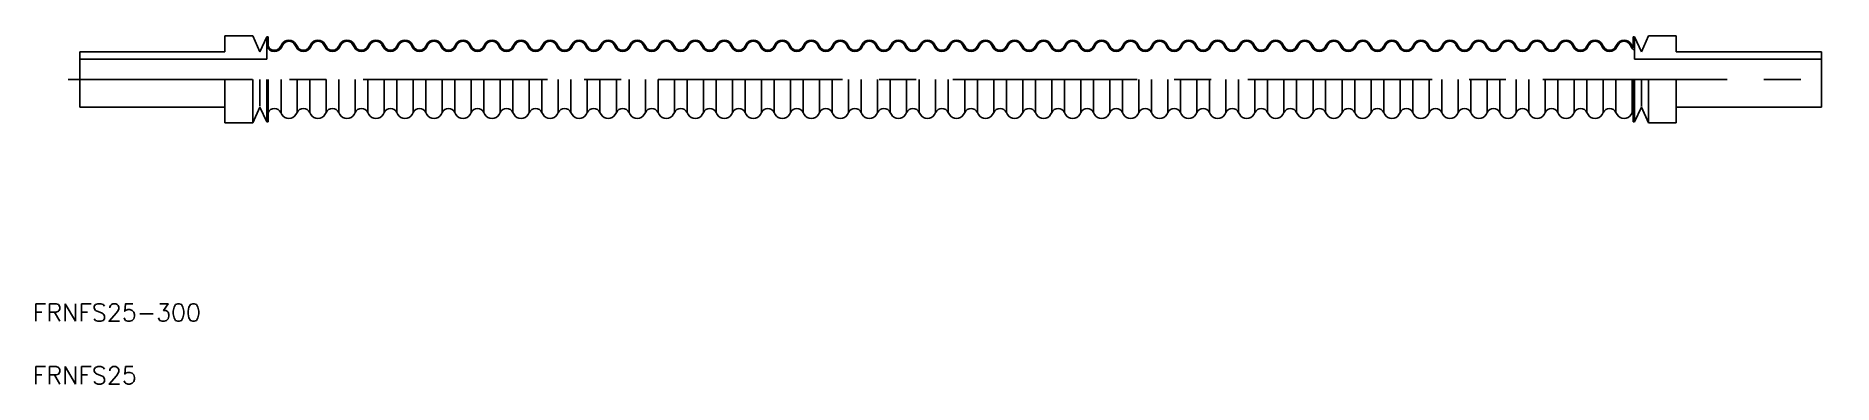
# Model space of a CAD drawing. Extents: x -8 to 302, y -52 to 7.
import ezdxf

# ---------------------------------------------------------------- set-up
doc = ezdxf.new("R2010")
doc.units = 0
doc.linetypes.add('CENTER', pattern=[50.8, 31.75, -6.35, 6.35, -6.35])
doc.layers.get('0').update_dxf_attribs({"linetype": 'CONTINUOUS'})
doc.layers.add('CENTER', color=1, linetype='CENTER')
doc.styles.get("Standard").update_dxf_attribs({"font": 'txt.shx', "height": 3, "bigfont": 'bigfont.shx'})

msp = doc.modelspace()

# ---------------------------------------------------------------- linework, layer by layer
at = {"color": 7, "linetype": 'CONTINUOUS'}
for p, q in [((25, 7.47), (29.8, 7.47)), ((25, 7.47), (25, 4.76)), ((29.8, 7.47), (31.02, 4.76)), ((32.22, 7.33), (31.02, 4.76)), ((32.22, 3.5), (32.22, 7.33)), ((32.22, 7.33), (32.42, 7.33)), ((32.42, 7.33), (32.42, 5.7)), ((32.42, 7.33), (32.42, 5.7)), ((267.58, 7.33), (267.58, 5.44)), ((267.58, 7.33), (267.78, 7.33)), ((267.78, 7.33), (268.98, 4.76)), ((267.78, 3.5), (267.78, 7.33)), ((270.2, 7.47), (268.98, 4.76)), ((275, 7.47), (270.2, 7.47)), ((275, 7.47), (275, 4.76)), ((25, 4.76), (0, 4.76)), ((0, 4.76), (0, 0)), ((32.22, 3.5), (0, 3.5)), ((34.6, 5.71), (34.79, 6.04)), ((34.78, 5.62), (34.96, 5.94)), ((37.24, 5.62), (37.05, 5.94)), ((37.42, 5.71), (37.23, 6.04)), ((39.6, 5.71), (39.79, 6.04)), ((39.78, 5.62), (39.96, 5.94)), ((42.24, 5.62), (42.05, 5.94)), ((42.42, 5.71), (42.23, 6.04)), ((44.6, 5.71), (44.79, 6.04)), ((44.78, 5.62), (44.96, 5.94)), ((47.24, 5.62), (47.05, 5.94)), ((47.42, 5.71), (47.23, 6.04)), ((49.6, 5.71), (49.79, 6.04)), ((49.78, 5.62), (49.96, 5.94)), ((52.24, 5.62), (52.05, 5.94)), ((52.42, 5.71), (52.23, 6.04)), ((54.6, 5.71), (54.79, 6.04)), ((54.78, 5.62), (54.96, 5.94)), ((57.24, 5.62), (57.05, 5.94)), ((57.42, 5.71), (57.23, 6.04)), ((59.6, 5.71), (59.79, 6.04)), ((59.78, 5.62), (59.96, 5.94)), ((62.24, 5.62), (62.05, 5.94)), ((62.42, 5.71), (62.23, 6.04)), ((64.6, 5.71), (64.79, 6.04)), ((64.78, 5.62), (64.96, 5.94)), ((67.24, 5.62), (67.05, 5.94)), ((67.42, 5.71), (67.23, 6.04)), ((69.6, 5.71), (69.79, 6.04)), ((69.78, 5.62), (69.96, 5.94)), ((72.24, 5.62), (72.05, 5.94)), ((72.42, 5.71), (72.23, 6.04)), ((74.6, 5.71), (74.79, 6.04)), ((74.78, 5.62), (74.96, 5.94)), ((77.24, 5.62), (77.05, 5.94)), ((77.42, 5.71), (77.23, 6.04)), ((79.6, 5.71), (79.79, 6.04)), ((79.78, 5.62), (79.96, 5.94)), ((82.24, 5.62), (82.05, 5.94)), ((82.42, 5.71), (82.23, 6.04)), ((84.6, 5.71), (84.79, 6.04)), ((84.78, 5.62), (84.96, 5.94)), ((87.24, 5.62), (87.05, 5.94)), ((87.42, 5.71), (87.23, 6.04)), ((89.6, 5.71), (89.79, 6.04)), ((89.78, 5.62), (89.96, 5.94)), ((92.24, 5.62), (92.05, 5.94)), ((92.42, 5.71), (92.23, 6.04)), ((94.6, 5.71), (94.79, 6.04)), ((94.78, 5.62), (94.96, 5.94)), ((97.24, 5.62), (97.05, 5.94)), ((97.42, 5.71), (97.23, 6.04)), ((99.6, 5.71), (99.79, 6.04)), ((99.78, 5.62), (99.96, 5.94)), ((102.24, 5.62), (102.05, 5.94)), ((102.42, 5.71), (102.23, 6.04)), ((104.6, 5.71), (104.79, 6.04)), ((104.78, 5.62), (104.96, 5.94)), ((107.24, 5.62), (107.05, 5.94)), ((107.42, 5.71), (107.23, 6.04)), ((109.6, 5.71), (109.79, 6.04)), ((109.78, 5.62), (109.96, 5.94)), ((112.24, 5.62), (112.05, 5.94)), ((112.42, 5.71), (112.23, 6.04)), ((114.6, 5.71), (114.79, 6.04)), ((114.78, 5.62), (114.96, 5.94)), ((117.24, 5.62), (117.05, 5.94)), ((117.42, 5.71), (117.23, 6.04)), ((119.6, 5.71), (119.79, 6.04)), ((119.78, 5.62), (119.96, 5.94)), ((122.24, 5.62), (122.05, 5.94)), ((122.42, 5.71), (122.23, 6.04)), ((124.6, 5.71), (124.79, 6.04)), ((124.78, 5.62), (124.96, 5.94)), ((127.24, 5.62), (127.05, 5.94)), ((127.42, 5.71), (127.23, 6.04)), ((129.6, 5.71), (129.79, 6.04)), ((129.78, 5.62), (129.96, 5.94)), ((132.24, 5.62), (132.05, 5.94)), ((132.42, 5.71), (132.23, 6.04)), ((134.6, 5.71), (134.79, 6.04)), ((134.78, 5.62), (134.96, 5.94)), ((137.24, 5.62), (137.05, 5.94)), ((137.42, 5.71), (137.23, 6.04)), ((139.6, 5.71), (139.79, 6.04)), ((139.78, 5.62), (139.96, 5.94)), ((142.24, 5.62), (142.05, 5.94)), ((142.42, 5.71), (142.23, 6.04)), ((144.6, 5.71), (144.79, 6.04)), ((144.78, 5.62), (144.96, 5.94)), ((147.24, 5.62), (147.05, 5.94)), ((147.42, 5.71), (147.23, 6.04)), ((149.6, 5.71), (149.79, 6.04)), ((149.78, 5.62), (149.96, 5.94)), ((152.24, 5.62), (152.05, 5.94)), ((152.42, 5.71), (152.23, 6.04)), ((154.6, 5.71), (154.79, 6.04)), ((154.78, 5.62), (154.96, 5.94)), ((157.24, 5.62), (157.05, 5.94)), ((157.42, 5.71), (157.23, 6.04)), ((159.6, 5.71), (159.79, 6.04)), ((159.78, 5.62), (159.96, 5.94)), ((162.24, 5.62), (162.05, 5.94)), ((162.42, 5.71), (162.23, 6.04)), ((164.6, 5.71), (164.79, 6.04)), ((164.78, 5.62), (164.96, 5.94)), ((167.24, 5.62), (167.05, 5.94)), ((167.42, 5.71), (167.23, 6.04)), ((169.6, 5.71), (169.79, 6.04)), ((169.78, 5.62), (169.96, 5.94)), ((172.24, 5.62), (172.05, 5.94)), ((172.42, 5.71), (172.23, 6.04)), ((174.6, 5.71), (174.79, 6.04)), ((174.78, 5.62), (174.96, 5.94)), ((177.24, 5.62), (177.05, 5.94)), ((177.42, 5.71), (177.23, 6.04)), ((179.6, 5.71), (179.79, 6.04)), ((179.78, 5.62), (179.96, 5.94)), ((182.24, 5.62), (182.05, 5.94)), ((182.42, 5.71), (182.23, 6.04)), ((184.6, 5.71), (184.79, 6.04)), ((184.78, 5.62), (184.96, 5.94)), ((187.24, 5.62), (187.05, 5.94)), ((187.42, 5.71), (187.23, 6.04)), ((189.6, 5.71), (189.79, 6.04)), ((189.78, 5.62), (189.96, 5.94)), ((192.24, 5.62), (192.05, 5.94)), ((192.42, 5.71), (192.23, 6.04)), ((194.6, 5.71), (194.79, 6.04)), ((194.78, 5.62), (194.96, 5.94)), ((197.24, 5.62), (197.05, 5.94)), ((197.42, 5.71), (197.23, 6.04)), ((199.6, 5.71), (199.79, 6.04)), ((199.78, 5.62), (199.96, 5.94)), ((202.24, 5.62), (202.05, 5.94)), ((202.42, 5.71), (202.23, 6.04)), ((204.6, 5.71), (204.79, 6.04)), ((204.78, 5.62), (204.96, 5.94)), ((207.24, 5.62), (207.05, 5.94)), ((207.42, 5.71), (207.23, 6.04)), ((209.6, 5.71), (209.79, 6.04)), ((209.78, 5.62), (209.96, 5.94)), ((212.24, 5.62), (212.05, 5.94)), ((212.42, 5.71), (212.23, 6.04)), ((214.6, 5.71), (214.79, 6.04)), ((214.78, 5.62), (214.96, 5.94)), ((217.24, 5.62), (217.05, 5.94)), ((217.42, 5.71), (217.23, 6.04)), ((219.6, 5.71), (219.79, 6.04)), ((219.78, 5.62), (219.96, 5.94)), ((222.24, 5.62), (222.05, 5.94)), ((222.42, 5.71), (222.23, 6.04)), ((224.6, 5.71), (224.79, 6.04)), ((224.78, 5.62), (224.96, 5.94)), ((227.24, 5.62), (227.05, 5.94)), ((227.42, 5.71), (227.23, 6.04)), ((229.6, 5.71), (229.79, 6.04)), ((229.78, 5.62), (229.96, 5.94)), ((232.24, 5.62), (232.05, 5.94)), ((232.42, 5.71), (232.23, 6.04)), ((234.6, 5.71), (234.79, 6.04)), ((234.78, 5.62), (234.96, 5.94)), ((237.24, 5.62), (237.05, 5.94)), ((237.42, 5.71), (237.23, 6.04)), ((239.6, 5.71), (239.79, 6.04)), ((239.78, 5.62), (239.96, 5.94)), ((242.24, 5.62), (242.05, 5.94)), ((242.42, 5.71), (242.23, 6.04)), ((244.6, 5.71), (244.79, 6.04)), ((244.78, 5.62), (244.96, 5.94)), ((247.24, 5.62), (247.05, 5.94)), ((247.42, 5.71), (247.23, 6.04)), ((249.6, 5.71), (249.79, 6.04)), ((249.78, 5.62), (249.96, 5.94)), ((252.24, 5.62), (252.05, 5.94)), ((252.42, 5.71), (252.23, 6.04)), ((254.6, 5.71), (254.79, 6.04)), ((254.78, 5.62), (254.96, 5.94)), ((257.24, 5.62), (257.05, 5.94)), ((257.42, 5.71), (257.23, 6.04)), ((259.6, 5.71), (259.79, 6.04)), ((259.78, 5.62), (259.96, 5.94)), ((262.24, 5.62), (262.05, 5.94)), ((262.42, 5.71), (262.23, 6.04)), ((264.6, 5.71), (264.79, 6.04)), ((264.78, 5.62), (264.96, 5.94)), ((267.24, 5.62), (267.05, 5.94)), ((267.42, 5.71), (267.23, 6.04)), ((267.78, 3.5), (300, 3.5)), ((275, 4.76), (300, 4.76)), ((300, 4.76), (300, 0)), ((0, -4.76), (0, 0)), ((25, 0), (25, -7.47)), ((29.8, -7.47), (29.8, 0)), ((31.02, -4.6), (31.02, 0)), ((32.42, -7.33), (32.42, 0)), ((32.42, 0), (32.42, -7.33)), ((34.69, -5.87), (34.69, 0)), ((37.42, -5.7), (37.42, 0)), ((39.6, -5.7), (39.6, 0)), ((42.42, -5.7), (42.42, 0)), ((44.6, -5.7), (44.6, 0)), ((47.42, -5.7), (47.42, 0)), ((49.6, -5.7), (49.6, 0)), ((52.42, -5.7), (52.42, 0)), ((54.6, -5.7), (54.6, 0)), ((57.42, -5.7), (57.42, 0)), ((59.6, -5.7), (59.6, 0)), ((62.42, -5.7), (62.42, 0)), ((64.6, -5.7), (64.6, 0)), ((67.42, -5.7), (67.42, 0)), ((69.6, -5.7), (69.6, 0)), ((72.42, -5.7), (72.42, 0)), ((74.6, -5.7), (74.6, 0)), ((77.42, -5.7), (77.42, 0)), ((79.6, -5.7), (79.6, 0)), ((82.42, -5.7), (82.42, 0)), ((84.6, -5.7), (84.6, 0)), ((87.42, -5.7), (87.42, 0)), ((89.6, -5.7), (89.6, 0)), ((92.42, -5.7), (92.42, 0)), ((94.6, -5.7), (94.6, 0)), ((97.42, -5.7), (97.42, 0)), ((99.6, -5.7), (99.6, 0)), ((102.42, -5.7), (102.42, 0)), ((104.6, -5.7), (104.6, 0)), ((107.42, -5.7), (107.42, 0)), ((109.6, -5.7), (109.6, 0)), ((112.42, -5.7), (112.42, 0)), ((114.6, -5.7), (114.6, 0)), ((117.42, -5.7), (117.42, 0)), ((119.6, -5.7), (119.6, 0)), ((122.42, -5.7), (122.42, 0)), ((124.6, -5.7), (124.6, 0)), ((127.42, -5.7), (127.42, 0)), ((129.6, -5.7), (129.6, 0)), ((132.42, -5.7), (132.42, 0)), ((134.6, -5.7), (134.6, 0)), ((137.42, -5.7), (137.42, 0)), ((139.6, -5.7), (139.6, 0)), ((142.42, -5.7), (142.42, 0)), ((144.6, -5.7), (144.6, 0)), ((147.42, -5.7), (147.42, 0)), ((149.6, -5.7), (149.6, 0)), ((152.42, -5.7), (152.42, 0)), ((154.6, -5.7), (154.6, 0)), ((157.42, -5.7), (157.42, 0)), ((159.6, -5.7), (159.6, 0)), ((162.42, -5.7), (162.42, 0)), ((164.6, -5.7), (164.6, 0)), ((167.42, -5.7), (167.42, 0)), ((169.6, -5.7), (169.6, 0)), ((172.42, -5.7), (172.42, 0)), ((174.6, -5.7), (174.6, 0)), ((177.42, -5.7), (177.42, 0)), ((179.6, -5.7), (179.6, 0)), ((182.42, -5.7), (182.42, 0)), ((184.6, -5.7), (184.6, 0)), ((187.42, -5.7), (187.42, 0)), ((189.6, -5.7), (189.6, 0)), ((192.42, -5.7), (192.42, 0)), ((194.6, -5.7), (194.6, 0)), ((197.42, -5.7), (197.42, 0)), ((199.6, -5.7), (199.6, 0)), ((202.42, -5.7), (202.42, 0)), ((204.6, -5.7), (204.6, 0)), ((207.42, -5.7), (207.42, 0)), ((209.6, -5.7), (209.6, 0)), ((212.42, -5.7), (212.42, 0)), ((214.6, -5.7), (214.6, 0)), ((217.42, -5.7), (217.42, 0)), ((219.6, -5.7), (219.6, 0)), ((222.42, -5.7), (222.42, 0)), ((224.6, -5.7), (224.6, 0)), ((227.42, -5.7), (227.42, 0)), ((229.6, -5.7), (229.6, 0)), ((232.42, -5.7), (232.42, 0)), ((234.6, -5.7), (234.6, 0)), ((237.42, -5.7), (237.42, 0)), ((239.6, -5.7), (239.6, 0)), ((242.42, -5.7), (242.42, 0)), ((244.6, -5.7), (244.6, 0)), ((247.42, -5.7), (247.42, 0)), ((249.6, -5.7), (249.6, 0)), ((252.42, -5.7), (252.42, 0)), ((254.6, -5.7), (254.6, 0)), ((257.42, -5.7), (257.42, 0)), ((259.6, -5.7), (259.6, 0)), ((262.42, -5.7), (262.42, 0)), ((264.6, -5.7), (264.6, 0)), ((267.42, -5.7), (267.42, 0)), ((267.58, -7.33), (267.58, 0)), ((267.58, -7.33), (267.58, 0)), ((267.78, -7.33), (267.78, 0)), ((268.98, -4.67), (268.98, 0)), ((270.2, -7.47), (270.2, 0)), ((275, 0), (275, -7.47)), ((300, -4.76), (300, 0)), ((32.22, 0), (32.22, -7.33)), ((25, -4.76), (0, -4.76)), ((29.8, -7.47), (31.02, -4.76)), ((32.22, -7.33), (31.02, -4.76)), ((34.6, -5.7), (34.79, -6.03)), ((37.42, -5.7), (37.23, -6.03)), ((39.6, -5.7), (39.79, -6.03)), ((42.42, -5.7), (42.23, -6.03)), ((44.6, -5.7), (44.79, -6.03)), ((47.42, -5.7), (47.23, -6.03)), ((49.6, -5.7), (49.79, -6.03)), ((52.42, -5.7), (52.23, -6.03)), ((54.6, -5.7), (54.79, -6.03)), ((57.42, -5.7), (57.23, -6.03)), ((59.6, -5.7), (59.79, -6.03)), ((62.42, -5.7), (62.23, -6.03)), ((64.6, -5.7), (64.79, -6.03)), ((67.42, -5.7), (67.23, -6.03)), ((69.6, -5.7), (69.79, -6.03)), ((72.42, -5.7), (72.23, -6.03)), ((74.6, -5.7), (74.79, -6.03)), ((77.42, -5.7), (77.23, -6.03)), ((79.6, -5.7), (79.79, -6.03)), ((82.42, -5.7), (82.23, -6.03)), ((84.6, -5.7), (84.79, -6.03)), ((87.42, -5.7), (87.23, -6.03)), ((89.6, -5.7), (89.79, -6.03)), ((92.42, -5.7), (92.23, -6.03)), ((94.6, -5.7), (94.79, -6.03)), ((97.42, -5.7), (97.23, -6.03)), ((99.6, -5.7), (99.79, -6.03)), ((102.42, -5.7), (102.23, -6.03)), ((104.6, -5.7), (104.79, -6.03)), ((107.42, -5.7), (107.23, -6.03)), ((109.6, -5.7), (109.79, -6.03)), ((112.42, -5.7), (112.23, -6.03)), ((114.6, -5.7), (114.79, -6.03)), ((117.42, -5.7), (117.23, -6.03)), ((119.6, -5.7), (119.79, -6.03)), ((122.42, -5.7), (122.23, -6.03)), ((124.6, -5.7), (124.79, -6.03)), ((127.42, -5.7), (127.23, -6.03)), ((129.6, -5.7), (129.79, -6.03)), ((132.42, -5.7), (132.23, -6.03)), ((134.6, -5.7), (134.79, -6.03)), ((137.42, -5.7), (137.23, -6.03)), ((139.6, -5.7), (139.79, -6.03)), ((142.42, -5.7), (142.23, -6.03)), ((144.6, -5.7), (144.79, -6.03)), ((147.42, -5.7), (147.23, -6.03)), ((149.6, -5.7), (149.79, -6.03)), ((152.42, -5.7), (152.23, -6.03)), ((154.6, -5.7), (154.79, -6.03)), ((157.42, -5.7), (157.23, -6.03)), ((159.6, -5.7), (159.79, -6.03)), ((162.42, -5.7), (162.23, -6.03)), ((164.6, -5.7), (164.79, -6.03)), ((167.42, -5.7), (167.23, -6.03)), ((169.6, -5.7), (169.79, -6.03)), ((172.42, -5.7), (172.23, -6.03)), ((174.6, -5.7), (174.79, -6.03)), ((177.42, -5.7), (177.23, -6.03)), ((179.6, -5.7), (179.79, -6.03)), ((182.42, -5.7), (182.23, -6.03)), ((184.6, -5.7), (184.79, -6.03)), ((187.42, -5.7), (187.23, -6.03)), ((189.6, -5.7), (189.79, -6.03)), ((192.42, -5.7), (192.23, -6.03)), ((194.6, -5.7), (194.79, -6.03)), ((197.42, -5.7), (197.23, -6.03)), ((199.6, -5.7), (199.79, -6.03)), ((202.42, -5.7), (202.23, -6.03)), ((204.6, -5.7), (204.79, -6.03)), ((207.42, -5.7), (207.23, -6.03)), ((209.6, -5.7), (209.79, -6.03)), ((212.42, -5.7), (212.23, -6.03)), ((214.6, -5.7), (214.79, -6.03)), ((217.42, -5.7), (217.23, -6.03)), ((219.6, -5.7), (219.79, -6.03)), ((222.42, -5.7), (222.23, -6.03)), ((224.6, -5.7), (224.79, -6.03)), ((227.42, -5.7), (227.23, -6.03)), ((229.6, -5.7), (229.79, -6.03)), ((232.42, -5.7), (232.23, -6.03)), ((234.6, -5.7), (234.79, -6.03)), ((237.42, -5.7), (237.23, -6.03)), ((239.6, -5.7), (239.79, -6.03)), ((242.42, -5.7), (242.23, -6.03)), ((244.6, -5.7), (244.79, -6.03)), ((247.42, -5.7), (247.23, -6.03)), ((249.6, -5.7), (249.79, -6.03)), ((252.42, -5.7), (252.23, -6.03)), ((254.6, -5.7), (254.79, -6.03)), ((257.42, -5.7), (257.23, -6.03)), ((259.6, -5.7), (259.79, -6.03)), ((262.42, -5.7), (262.23, -6.03)), ((264.6, -5.7), (264.79, -6.03)), ((267.58, -5.4), (267.23, -6.03)), ((267.78, -7.33), (268.98, -4.76)), ((270.2, -7.47), (268.98, -4.76)), ((275, -4.76), (300, -4.76)), ((25, -7.47), (29.8, -7.47)), ((32.22, -7.33), (32.42, -7.33)), ((267.78, -7.33), (267.58, -7.33)), ((267.75, -7.33), (267.58, -7.33)), ((275, -7.47), (270.2, -7.47))]:
    msp.add_line(p, q, dxfattribs=at)
for centre, radius, start, end in [((36.01, 5.35), 1.4, 90, 150.6377), ((36.01, 5.35), 1.2, 90, 150.6377), ((36.01, 5.35), 1.4, 29.3623, 90), ((36.01, 5.35), 1.2, 29.3623, 90), ((41.01, 5.35), 1.4, 90, 150.6377), ((41.01, 5.35), 1.2, 90, 150.6377), ((41.01, 5.35), 1.4, 29.3623, 90), ((41.01, 5.35), 1.2, 29.3623, 90), ((46.01, 5.35), 1.4, 90, 150.6377), ((46.01, 5.35), 1.2, 90, 150.6377), ((46.01, 5.35), 1.4, 29.3623, 90), ((46.01, 5.35), 1.2, 29.3623, 90), ((51.01, 5.35), 1.4, 90, 150.6377), ((51.01, 5.35), 1.2, 90, 150.6377), ((51.01, 5.35), 1.4, 29.3623, 90), ((51.01, 5.35), 1.2, 29.3623, 90), ((56.01, 5.35), 1.4, 90, 150.6377), ((56.01, 5.35), 1.2, 90, 150.6377), ((56.01, 5.35), 1.4, 29.3623, 90), ((56.01, 5.35), 1.2, 29.3623, 90), ((61.01, 5.35), 1.4, 90, 150.6377), ((61.01, 5.35), 1.2, 90, 150.6377), ((61.01, 5.35), 1.4, 29.3623, 90), ((61.01, 5.35), 1.2, 29.3623, 90), ((66.01, 5.35), 1.4, 90, 150.6377), ((66.01, 5.35), 1.2, 90, 150.6377), ((66.01, 5.35), 1.4, 29.3623, 90), ((66.01, 5.35), 1.2, 29.3623, 90), ((71.01, 5.35), 1.4, 90, 150.6377), ((71.01, 5.35), 1.2, 90, 150.6377), ((71.01, 5.35), 1.4, 29.3623, 90), ((71.01, 5.35), 1.2, 29.3623, 90), ((76.01, 5.35), 1.4, 90, 150.6377), ((76.01, 5.35), 1.2, 90, 150.6377), ((76.01, 5.35), 1.4, 29.3623, 90), ((76.01, 5.35), 1.2, 29.3623, 90), ((81.01, 5.35), 1.4, 90, 150.6377), ((81.01, 5.35), 1.2, 90, 150.6377), ((81.01, 5.35), 1.4, 29.3623, 90), ((81.01, 5.35), 1.2, 29.3623, 90), ((86.01, 5.35), 1.4, 90, 150.6377), ((86.01, 5.35), 1.2, 90, 150.6377), ((86.01, 5.35), 1.4, 29.3623, 90), ((86.01, 5.35), 1.2, 29.3623, 90), ((91.01, 5.35), 1.4, 90, 150.6377), ((91.01, 5.35), 1.2, 90, 150.6377), ((91.01, 5.35), 1.4, 29.3623, 90), ((91.01, 5.35), 1.2, 29.3623, 90), ((96.01, 5.35), 1.4, 90, 150.6377), ((96.01, 5.35), 1.2, 90, 150.6377), ((96.01, 5.35), 1.4, 29.3623, 90), ((96.01, 5.35), 1.2, 29.3623, 90), ((101.01, 5.35), 1.4, 90, 150.6377), ((101.01, 5.35), 1.2, 90, 150.6377), ((101.01, 5.35), 1.4, 29.3623, 90), ((101.01, 5.35), 1.2, 29.3623, 90), ((106.01, 5.35), 1.4, 90, 150.6377), ((106.01, 5.35), 1.2, 90, 150.6377), ((106.01, 5.35), 1.4, 29.3623, 90), ((106.01, 5.35), 1.2, 29.3623, 90), ((111.01, 5.35), 1.4, 90, 150.6377), ((111.01, 5.35), 1.2, 90, 150.6377), ((111.01, 5.35), 1.4, 29.3623, 90), ((111.01, 5.35), 1.2, 29.3623, 90), ((116.01, 5.35), 1.4, 90, 150.6377), ((116.01, 5.35), 1.2, 90, 150.6377), ((116.01, 5.35), 1.4, 29.3623, 90), ((116.01, 5.35), 1.2, 29.3623, 90), ((121.01, 5.35), 1.4, 90, 150.6377), ((121.01, 5.35), 1.2, 90, 150.6377), ((121.01, 5.35), 1.4, 29.3623, 90), ((121.01, 5.35), 1.2, 29.3623, 90), ((126.01, 5.35), 1.4, 90, 150.6377), ((126.01, 5.35), 1.2, 90, 150.6377), ((126.01, 5.35), 1.4, 29.3623, 90), ((126.01, 5.35), 1.2, 29.3623, 90), ((131.01, 5.35), 1.4, 90, 150.6377), ((131.01, 5.35), 1.2, 90, 150.6377), ((131.01, 5.35), 1.4, 29.3623, 90), ((131.01, 5.35), 1.2, 29.3623, 90), ((136.01, 5.35), 1.4, 90, 150.6377), ((136.01, 5.35), 1.2, 90, 150.6377), ((136.01, 5.35), 1.4, 29.3623, 90), ((136.01, 5.35), 1.2, 29.3623, 90), ((141.01, 5.35), 1.4, 90, 150.6377), ((141.01, 5.35), 1.2, 90, 150.6377), ((141.01, 5.35), 1.4, 29.3623, 90), ((141.01, 5.35), 1.2, 29.3623, 90), ((146.01, 5.35), 1.4, 90, 150.6377), ((146.01, 5.35), 1.2, 90, 150.6377), ((146.01, 5.35), 1.4, 29.3623, 90), ((146.01, 5.35), 1.2, 29.3623, 90), ((151.01, 5.35), 1.4, 90, 150.6377), ((151.01, 5.35), 1.2, 90, 150.6377), ((151.01, 5.35), 1.4, 29.3623, 90), ((151.01, 5.35), 1.2, 29.3623, 90), ((156.01, 5.35), 1.4, 90, 150.6377), ((156.01, 5.35), 1.2, 90, 150.6377), ((156.01, 5.35), 1.4, 29.3623, 90), ((156.01, 5.35), 1.2, 29.3623, 90), ((161.01, 5.35), 1.4, 90, 150.6377), ((161.01, 5.35), 1.2, 90, 150.6377), ((161.01, 5.35), 1.4, 29.3623, 90), ((161.01, 5.35), 1.2, 29.3623, 90), ((166.01, 5.35), 1.4, 90, 150.6377), ((166.01, 5.35), 1.2, 90, 150.6377), ((166.01, 5.35), 1.4, 29.3623, 90), ((166.01, 5.35), 1.2, 29.3623, 90), ((171.01, 5.35), 1.4, 90, 150.6377), ((171.01, 5.35), 1.2, 90, 150.6377), ((171.01, 5.35), 1.4, 29.3623, 90), ((171.01, 5.35), 1.2, 29.3623, 90), ((176.01, 5.35), 1.4, 90, 150.6377), ((176.01, 5.35), 1.2, 90, 150.6377), ((176.01, 5.35), 1.4, 29.3623, 90), ((176.01, 5.35), 1.2, 29.3623, 90), ((181.01, 5.35), 1.4, 90, 150.6377), ((181.01, 5.35), 1.2, 90, 150.6377), ((181.01, 5.35), 1.4, 29.3623, 90), ((181.01, 5.35), 1.2, 29.3623, 90), ((186.01, 5.35), 1.4, 90, 150.6377), ((186.01, 5.35), 1.2, 90, 150.6377), ((186.01, 5.35), 1.4, 29.3623, 90), ((186.01, 5.35), 1.2, 29.3623, 90), ((191.01, 5.35), 1.4, 90, 150.6377), ((191.01, 5.35), 1.2, 90, 150.6377), ((191.01, 5.35), 1.4, 29.3623, 90), ((191.01, 5.35), 1.2, 29.3623, 90), ((196.01, 5.35), 1.4, 90, 150.6377), ((196.01, 5.35), 1.2, 90, 150.6377), ((196.01, 5.35), 1.4, 29.3623, 90), ((196.01, 5.35), 1.2, 29.3623, 90), ((201.01, 5.35), 1.4, 90, 150.6377), ((201.01, 5.35), 1.2, 90, 150.6377), ((201.01, 5.35), 1.4, 29.3623, 90), ((201.01, 5.35), 1.2, 29.3623, 90), ((206.01, 5.35), 1.4, 90, 150.6377), ((206.01, 5.35), 1.2, 90, 150.6377), ((206.01, 5.35), 1.4, 29.3623, 90), ((206.01, 5.35), 1.2, 29.3623, 90), ((211.01, 5.35), 1.4, 90, 150.6377), ((211.01, 5.35), 1.2, 90, 150.6377), ((211.01, 5.35), 1.4, 29.3623, 90), ((211.01, 5.35), 1.2, 29.3623, 90), ((216.01, 5.35), 1.4, 90, 150.6377), ((216.01, 5.35), 1.2, 90, 150.6377), ((216.01, 5.35), 1.4, 29.3623, 90), ((216.01, 5.35), 1.2, 29.3623, 90), ((221.01, 5.35), 1.4, 90, 150.6377), ((221.01, 5.35), 1.2, 90, 150.6377), ((221.01, 5.35), 1.4, 29.3623, 90), ((221.01, 5.35), 1.2, 29.3623, 90), ((226.01, 5.35), 1.4, 90, 150.6377), ((226.01, 5.35), 1.2, 90, 150.6377), ((226.01, 5.35), 1.4, 29.3623, 90), ((226.01, 5.35), 1.2, 29.3623, 90), ((231.01, 5.35), 1.4, 90, 150.6377), ((231.01, 5.35), 1.2, 90, 150.6377), ((231.01, 5.35), 1.4, 29.3623, 90), ((231.01, 5.35), 1.2, 29.3623, 90), ((236.01, 5.35), 1.4, 90, 150.6377), ((236.01, 5.35), 1.2, 90, 150.6377), ((236.01, 5.35), 1.4, 29.3623, 90), ((236.01, 5.35), 1.2, 29.3623, 90), ((241.01, 5.35), 1.4, 90, 150.6377), ((241.01, 5.35), 1.2, 90, 150.6377), ((241.01, 5.35), 1.4, 29.3623, 90), ((241.01, 5.35), 1.2, 29.3623, 90), ((246.01, 5.35), 1.4, 90, 150.6377), ((246.01, 5.35), 1.2, 90, 150.6377), ((246.01, 5.35), 1.4, 29.3623, 90), ((246.01, 5.35), 1.2, 29.3623, 90), ((251.01, 5.35), 1.4, 90, 150.6377), ((251.01, 5.35), 1.2, 90, 150.6377), ((251.01, 5.35), 1.4, 29.3623, 90), ((251.01, 5.35), 1.2, 29.3623, 90), ((256.01, 5.35), 1.4, 90, 150.6377), ((256.01, 5.35), 1.2, 90, 150.6377), ((256.01, 5.35), 1.4, 29.3623, 90), ((256.01, 5.35), 1.2, 29.3623, 90), ((261.01, 5.35), 1.4, 90, 150.6377), ((261.01, 5.35), 1.2, 90, 150.6377), ((261.01, 5.35), 1.4, 29.3623, 90), ((261.01, 5.35), 1.2, 29.3623, 90), ((266.01, 5.35), 1.4, 90, 150.6377), ((266.01, 5.35), 1.2, 90, 150.6377), ((266.01, 5.35), 1.4, 29.3623, 90), ((266.01, 5.35), 1.2, 29.3623, 90), ((33.51, 6.2), 1.4, 202.7956, 270), ((33.51, 6.2), 1.2, 204.4667, 270), ((33.51, 6.2), 1.2, 270, 335.5333), ((33.51, 6.2), 1.4, 270, 335.1699), ((38.51, 6.2), 1.4, 204.8301, 270), ((38.51, 6.2), 1.2, 204.4667, 270), ((38.51, 6.2), 1.2, 270, 335.5333), ((38.51, 6.2), 1.4, 270, 335.1699), ((43.51, 6.2), 1.4, 204.8301, 270), ((43.51, 6.2), 1.2, 204.4667, 270), ((43.51, 6.2), 1.2, 270, 335.5333), ((43.51, 6.2), 1.4, 270, 335.1699), ((48.51, 6.2), 1.4, 204.8301, 270), ((48.51, 6.2), 1.2, 204.4667, 270), ((48.51, 6.2), 1.2, 270, 335.5333), ((48.51, 6.2), 1.4, 270, 335.1699), ((53.51, 6.2), 1.4, 204.8301, 270), ((53.51, 6.2), 1.2, 204.4667, 270), ((53.51, 6.2), 1.2, 270, 335.5333), ((53.51, 6.2), 1.4, 270, 335.1699), ((58.51, 6.2), 1.4, 204.8301, 270), ((58.51, 6.2), 1.2, 204.4667, 270), ((58.51, 6.2), 1.2, 270, 335.5333), ((58.51, 6.2), 1.4, 270, 335.1699), ((63.51, 6.2), 1.4, 204.8301, 270), ((63.51, 6.2), 1.2, 204.4667, 270), ((63.51, 6.2), 1.2, 270, 335.5333), ((63.51, 6.2), 1.4, 270, 335.1699), ((68.51, 6.2), 1.4, 204.8301, 270), ((68.51, 6.2), 1.2, 204.4667, 270), ((68.51, 6.2), 1.2, 270, 335.5333), ((68.51, 6.2), 1.4, 270, 335.1699), ((73.51, 6.2), 1.4, 204.8301, 270), ((73.51, 6.2), 1.2, 204.4667, 270), ((73.51, 6.2), 1.2, 270, 335.5333), ((73.51, 6.2), 1.4, 270, 335.1699), ((78.51, 6.2), 1.4, 204.8301, 270), ((78.51, 6.2), 1.2, 204.4667, 270), ((78.51, 6.2), 1.2, 270, 335.5333), ((78.51, 6.2), 1.4, 270, 335.1699), ((83.51, 6.2), 1.4, 204.8301, 270), ((83.51, 6.2), 1.2, 204.4667, 270), ((83.51, 6.2), 1.2, 270, 335.5333), ((83.51, 6.2), 1.4, 270, 335.1699), ((88.51, 6.2), 1.4, 204.8301, 270), ((88.51, 6.2), 1.2, 204.4667, 270), ((88.51, 6.2), 1.2, 270, 335.5333), ((88.51, 6.2), 1.4, 270, 335.1699), ((93.51, 6.2), 1.4, 204.8301, 270), ((93.51, 6.2), 1.2, 204.4667, 270), ((93.51, 6.2), 1.2, 270, 335.5333), ((93.51, 6.2), 1.4, 270, 335.1699), ((98.51, 6.2), 1.4, 204.8301, 270), ((98.51, 6.2), 1.2, 204.4667, 270), ((98.51, 6.2), 1.2, 270, 335.5333), ((98.51, 6.2), 1.4, 270, 335.1699), ((103.51, 6.2), 1.4, 204.8301, 270), ((103.51, 6.2), 1.2, 204.4667, 270), ((103.51, 6.2), 1.2, 270, 335.5333), ((103.51, 6.2), 1.4, 270, 335.1699), ((108.51, 6.2), 1.4, 204.8301, 270), ((108.51, 6.2), 1.2, 204.4667, 270), ((108.51, 6.2), 1.2, 270, 335.5333), ((108.51, 6.2), 1.4, 270, 335.1699), ((113.51, 6.2), 1.4, 204.8301, 270), ((113.51, 6.2), 1.2, 204.4667, 270), ((113.51, 6.2), 1.2, 270, 335.5333), ((113.51, 6.2), 1.4, 270, 335.1699), ((118.51, 6.2), 1.4, 204.8301, 270), ((118.51, 6.2), 1.2, 204.4667, 270), ((118.51, 6.2), 1.2, 270, 335.5333), ((118.51, 6.2), 1.4, 270, 335.1699), ((123.51, 6.2), 1.4, 204.8301, 270), ((123.51, 6.2), 1.2, 204.4667, 270), ((123.51, 6.2), 1.2, 270, 335.5333), ((123.51, 6.2), 1.4, 270, 335.1699), ((128.51, 6.2), 1.4, 204.8301, 270), ((128.51, 6.2), 1.2, 204.4667, 270), ((128.51, 6.2), 1.2, 270, 335.5333), ((128.51, 6.2), 1.4, 270, 335.1699), ((133.51, 6.2), 1.4, 204.8301, 270), ((133.51, 6.2), 1.2, 204.4667, 270), ((133.51, 6.2), 1.2, 270, 335.5333), ((133.51, 6.2), 1.4, 270, 335.1699), ((138.51, 6.2), 1.4, 204.8301, 270), ((138.51, 6.2), 1.2, 204.4667, 270), ((138.51, 6.2), 1.2, 270, 335.5333), ((138.51, 6.2), 1.4, 270, 335.1699), ((143.51, 6.2), 1.4, 204.8301, 270), ((143.51, 6.2), 1.2, 204.4667, 270), ((143.51, 6.2), 1.2, 270, 335.5333), ((143.51, 6.2), 1.4, 270, 335.1699), ((148.51, 6.2), 1.4, 204.8301, 270), ((148.51, 6.2), 1.2, 204.4667, 270), ((148.51, 6.2), 1.2, 270, 335.5333), ((148.51, 6.2), 1.4, 270, 335.1699), ((153.51, 6.2), 1.4, 204.8301, 270), ((153.51, 6.2), 1.2, 204.4667, 270), ((153.51, 6.2), 1.2, 270, 335.5333), ((153.51, 6.2), 1.4, 270, 335.1699), ((158.51, 6.2), 1.4, 204.8301, 270), ((158.51, 6.2), 1.2, 204.4667, 270), ((158.51, 6.2), 1.2, 270, 335.5333), ((158.51, 6.2), 1.4, 270, 335.1699), ((163.51, 6.2), 1.4, 204.8301, 270), ((163.51, 6.2), 1.2, 204.4667, 270), ((163.51, 6.2), 1.2, 270, 335.5333), ((163.51, 6.2), 1.4, 270, 335.1699), ((168.51, 6.2), 1.4, 204.8301, 270), ((168.51, 6.2), 1.2, 204.4667, 270), ((168.51, 6.2), 1.2, 270, 335.5333), ((168.51, 6.2), 1.4, 270, 335.1699), ((173.51, 6.2), 1.4, 204.8301, 270), ((173.51, 6.2), 1.2, 204.4667, 270), ((173.51, 6.2), 1.2, 270, 335.5333), ((173.51, 6.2), 1.4, 270, 335.1699), ((178.51, 6.2), 1.4, 204.8301, 270), ((178.51, 6.2), 1.2, 204.4667, 270), ((178.51, 6.2), 1.2, 270, 335.5333), ((178.51, 6.2), 1.4, 270, 335.1699), ((183.51, 6.2), 1.4, 204.8301, 270), ((183.51, 6.2), 1.2, 204.4667, 270), ((183.51, 6.2), 1.2, 270, 335.5333), ((183.51, 6.2), 1.4, 270, 335.1699), ((188.51, 6.2), 1.4, 204.8301, 270), ((188.51, 6.2), 1.2, 204.4667, 270), ((188.51, 6.2), 1.2, 270, 335.5333), ((188.51, 6.2), 1.4, 270, 335.1699), ((193.51, 6.2), 1.4, 204.8301, 270), ((193.51, 6.2), 1.2, 204.4667, 270), ((193.51, 6.2), 1.2, 270, 335.5333), ((193.51, 6.2), 1.4, 270, 335.1699), ((198.51, 6.2), 1.4, 204.8301, 270), ((198.51, 6.2), 1.2, 204.4667, 270), ((198.51, 6.2), 1.2, 270, 335.5333), ((198.51, 6.2), 1.4, 270, 335.1699), ((203.51, 6.2), 1.4, 204.8301, 270), ((203.51, 6.2), 1.2, 204.4667, 270), ((203.51, 6.2), 1.2, 270, 335.5333), ((203.51, 6.2), 1.4, 270, 335.1699), ((208.51, 6.2), 1.4, 204.8301, 270), ((208.51, 6.2), 1.2, 204.4667, 270), ((208.51, 6.2), 1.2, 270, 335.5333), ((208.51, 6.2), 1.4, 270, 335.1699), ((213.51, 6.2), 1.4, 204.8301, 270), ((213.51, 6.2), 1.2, 204.4667, 270), ((213.51, 6.2), 1.2, 270, 335.5333), ((213.51, 6.2), 1.4, 270, 335.1699), ((218.51, 6.2), 1.4, 204.8301, 270), ((218.51, 6.2), 1.2, 204.4667, 270), ((218.51, 6.2), 1.2, 270, 335.5333), ((218.51, 6.2), 1.4, 270, 335.1699), ((223.51, 6.2), 1.4, 204.8301, 270), ((223.51, 6.2), 1.2, 204.4667, 270), ((223.51, 6.2), 1.2, 270, 335.5333), ((223.51, 6.2), 1.4, 270, 335.1699), ((228.51, 6.2), 1.4, 204.8301, 270), ((228.51, 6.2), 1.2, 204.4667, 270), ((228.51, 6.2), 1.2, 270, 335.5333), ((228.51, 6.2), 1.4, 270, 335.1699), ((233.51, 6.2), 1.4, 204.8301, 270), ((233.51, 6.2), 1.2, 204.4667, 270), ((233.51, 6.2), 1.2, 270, 335.5333), ((233.51, 6.2), 1.4, 270, 335.1699), ((238.51, 6.2), 1.4, 204.8301, 270), ((238.51, 6.2), 1.2, 204.4667, 270), ((238.51, 6.2), 1.2, 270, 335.5333), ((238.51, 6.2), 1.4, 270, 335.1699), ((243.51, 6.2), 1.4, 204.8301, 270), ((243.51, 6.2), 1.2, 204.4667, 270), ((243.51, 6.2), 1.2, 270, 335.5333), ((243.51, 6.2), 1.4, 270, 335.1699), ((248.51, 6.2), 1.4, 204.8301, 270), ((248.51, 6.2), 1.2, 204.4667, 270), ((248.51, 6.2), 1.2, 270, 335.5333), ((248.51, 6.2), 1.4, 270, 335.1699), ((253.51, 6.2), 1.4, 204.8301, 270), ((253.51, 6.2), 1.2, 204.4667, 270), ((253.51, 6.2), 1.2, 270, 335.5333), ((253.51, 6.2), 1.4, 270, 335.1699), ((258.51, 6.2), 1.4, 204.8301, 270), ((258.51, 6.2), 1.2, 204.4667, 270), ((258.51, 6.2), 1.2, 270, 335.5333), ((258.51, 6.2), 1.4, 270, 335.1699), ((263.51, 6.2), 1.4, 204.8301, 270), ((263.51, 6.2), 1.2, 204.4667, 270), ((263.51, 6.2), 1.2, 270, 335.5333), ((263.51, 6.2), 1.4, 270, 335.1699), ((268.51, 6.2), 1.4, 204.8301, 238.7642), ((268.51, 6.2), 1.2, 204.4667, 219.5494), ((33.51, -6.2), 1.2, 90, 155.5333), ((33.51, -6.2), 1.2, 24.4667, 90), ((36.01, -5.35), 1.4, 209.3623, 270), ((36.01, -5.35), 1.4, 270, 330.6377), ((38.51, -6.2), 1.2, 90, 155.5333), ((38.51, -6.2), 1.2, 24.4667, 90), ((41.01, -5.35), 1.4, 209.3623, 270), ((41.01, -5.35), 1.4, 270, 330.6377), ((43.51, -6.2), 1.2, 90, 155.5333), ((43.51, -6.2), 1.2, 24.4667, 90), ((46.01, -5.35), 1.4, 209.3623, 270), ((46.01, -5.35), 1.4, 270, 330.6377), ((48.51, -6.2), 1.2, 90, 155.5333), ((48.51, -6.2), 1.2, 24.4667, 90), ((51.01, -5.35), 1.4, 209.3623, 270), ((51.01, -5.35), 1.4, 270, 330.6377), ((53.51, -6.2), 1.2, 90, 155.5333), ((53.51, -6.2), 1.2, 24.4667, 90), ((56.01, -5.35), 1.4, 209.3623, 270), ((56.01, -5.35), 1.4, 270, 330.6377), ((58.51, -6.2), 1.2, 90, 155.5333), ((58.51, -6.2), 1.2, 24.4667, 90), ((61.01, -5.35), 1.4, 209.3623, 270), ((61.01, -5.35), 1.4, 270, 330.6377), ((63.51, -6.2), 1.2, 90, 155.5333), ((63.51, -6.2), 1.2, 24.4667, 90), ((66.01, -5.35), 1.4, 209.3623, 270), ((66.01, -5.35), 1.4, 270, 330.6377), ((68.51, -6.2), 1.2, 90, 155.5333), ((68.51, -6.2), 1.2, 24.4667, 90), ((71.01, -5.35), 1.4, 209.3623, 270), ((71.01, -5.35), 1.4, 270, 330.6377), ((73.51, -6.2), 1.2, 90, 155.5333), ((73.51, -6.2), 1.2, 24.4667, 90), ((76.01, -5.35), 1.4, 209.3623, 270), ((76.01, -5.35), 1.4, 270, 330.6377), ((78.51, -6.2), 1.2, 90, 155.5333), ((78.51, -6.2), 1.2, 24.4667, 90), ((81.01, -5.35), 1.4, 209.3623, 270), ((81.01, -5.35), 1.4, 270, 330.6377), ((83.51, -6.2), 1.2, 90, 155.5333), ((83.51, -6.2), 1.2, 24.4667, 90), ((86.01, -5.35), 1.4, 209.3623, 270), ((86.01, -5.35), 1.4, 270, 330.6377), ((88.51, -6.2), 1.2, 90, 155.5333), ((88.51, -6.2), 1.2, 24.4667, 90), ((91.01, -5.35), 1.4, 209.3623, 270), ((91.01, -5.35), 1.4, 270, 330.6377), ((93.51, -6.2), 1.2, 90, 155.5333), ((93.51, -6.2), 1.2, 24.4667, 90), ((96.01, -5.35), 1.4, 209.3623, 270), ((96.01, -5.35), 1.4, 270, 330.6377), ((98.51, -6.2), 1.2, 90, 155.5333), ((98.51, -6.2), 1.2, 24.4667, 90), ((101.01, -5.35), 1.4, 209.3623, 270), ((101.01, -5.35), 1.4, 270, 330.6377), ((103.51, -6.2), 1.2, 90, 155.5333), ((103.51, -6.2), 1.2, 24.4667, 90), ((106.01, -5.35), 1.4, 209.3623, 270), ((106.01, -5.35), 1.4, 270, 330.6377), ((108.51, -6.2), 1.2, 90, 155.5333), ((108.51, -6.2), 1.2, 24.4667, 90), ((111.01, -5.35), 1.4, 209.3623, 270), ((111.01, -5.35), 1.4, 270, 330.6377), ((113.51, -6.2), 1.2, 90, 155.5333), ((113.51, -6.2), 1.2, 24.4667, 90), ((116.01, -5.35), 1.4, 209.3623, 270), ((116.01, -5.35), 1.4, 270, 330.6377), ((118.51, -6.2), 1.2, 90, 155.5333), ((118.51, -6.2), 1.2, 24.4667, 90), ((121.01, -5.35), 1.4, 209.3623, 270), ((121.01, -5.35), 1.4, 270, 330.6377), ((123.51, -6.2), 1.2, 90, 155.5333), ((123.51, -6.2), 1.2, 24.4667, 90), ((126.01, -5.35), 1.4, 209.3623, 270), ((126.01, -5.35), 1.4, 270, 330.6377), ((128.51, -6.2), 1.2, 90, 155.5333), ((128.51, -6.2), 1.2, 24.4667, 90), ((131.01, -5.35), 1.4, 209.3623, 270), ((131.01, -5.35), 1.4, 270, 330.6377), ((133.51, -6.2), 1.2, 90, 155.5333), ((133.51, -6.2), 1.2, 24.4667, 90), ((136.01, -5.35), 1.4, 209.3623, 270), ((136.01, -5.35), 1.4, 270, 330.6377), ((138.51, -6.2), 1.2, 90, 155.5333), ((138.51, -6.2), 1.2, 24.4667, 90), ((141.01, -5.35), 1.4, 209.3623, 270), ((141.01, -5.35), 1.4, 270, 330.6377), ((143.51, -6.2), 1.2, 90, 155.5333), ((143.51, -6.2), 1.2, 24.4667, 90), ((146.01, -5.35), 1.4, 209.3623, 270), ((146.01, -5.35), 1.4, 270, 330.6377), ((148.51, -6.2), 1.2, 90, 155.5333), ((148.51, -6.2), 1.2, 24.4667, 90), ((151.01, -5.35), 1.4, 209.3623, 270), ((151.01, -5.35), 1.4, 270, 330.6377), ((153.51, -6.2), 1.2, 90, 155.5333), ((153.51, -6.2), 1.2, 24.4667, 90), ((156.01, -5.35), 1.4, 209.3623, 270), ((156.01, -5.35), 1.4, 270, 330.6377), ((158.51, -6.2), 1.2, 90, 155.5333), ((158.51, -6.2), 1.2, 24.4667, 90), ((161.01, -5.35), 1.4, 209.3623, 270), ((161.01, -5.35), 1.4, 270, 330.6377), ((163.51, -6.2), 1.2, 90, 155.5333), ((163.51, -6.2), 1.2, 24.4667, 90), ((166.01, -5.35), 1.4, 209.3623, 270), ((166.01, -5.35), 1.4, 270, 330.6377), ((168.51, -6.2), 1.2, 90, 155.5333), ((168.51, -6.2), 1.2, 24.4667, 90), ((171.01, -5.35), 1.4, 209.3623, 270), ((171.01, -5.35), 1.4, 270, 330.6377), ((173.51, -6.2), 1.2, 90, 155.5333), ((173.51, -6.2), 1.2, 24.4667, 90), ((176.01, -5.35), 1.4, 209.3623, 270), ((176.01, -5.35), 1.4, 270, 330.6377), ((178.51, -6.2), 1.2, 90, 155.5333), ((178.51, -6.2), 1.2, 24.4667, 90), ((181.01, -5.35), 1.4, 209.3623, 270), ((181.01, -5.35), 1.4, 270, 330.6377), ((183.51, -6.2), 1.2, 90, 155.5333), ((183.51, -6.2), 1.2, 24.4667, 90), ((186.01, -5.35), 1.4, 209.3623, 270), ((186.01, -5.35), 1.4, 270, 330.6377), ((188.51, -6.2), 1.2, 90, 155.5333), ((188.51, -6.2), 1.2, 24.4667, 90), ((191.01, -5.35), 1.4, 209.3623, 270), ((191.01, -5.35), 1.4, 270, 330.6377), ((193.51, -6.2), 1.2, 90, 155.5333), ((193.51, -6.2), 1.2, 24.4667, 90), ((196.01, -5.35), 1.4, 209.3623, 270), ((196.01, -5.35), 1.4, 270, 330.6377), ((198.51, -6.2), 1.2, 90, 155.5333), ((198.51, -6.2), 1.2, 24.4667, 90), ((201.01, -5.35), 1.4, 209.3623, 270), ((201.01, -5.35), 1.4, 270, 330.6377), ((203.51, -6.2), 1.2, 90, 155.5333), ((203.51, -6.2), 1.2, 24.4667, 90), ((206.01, -5.35), 1.4, 209.3623, 270), ((206.01, -5.35), 1.4, 270, 330.6377), ((208.51, -6.2), 1.2, 90, 155.5333), ((208.51, -6.2), 1.2, 24.4667, 90), ((211.01, -5.35), 1.4, 209.3623, 270), ((211.01, -5.35), 1.4, 270, 330.6377), ((213.51, -6.2), 1.2, 90, 155.5333), ((213.51, -6.2), 1.2, 24.4667, 90), ((216.01, -5.35), 1.4, 209.3623, 270), ((216.01, -5.35), 1.4, 270, 330.6377), ((218.51, -6.2), 1.2, 90, 155.5333), ((218.51, -6.2), 1.2, 24.4667, 90), ((221.01, -5.35), 1.4, 209.3623, 270), ((221.01, -5.35), 1.4, 270, 330.6377), ((223.51, -6.2), 1.2, 90, 155.5333), ((223.51, -6.2), 1.2, 24.4667, 90), ((226.01, -5.35), 1.4, 209.3623, 270), ((226.01, -5.35), 1.4, 270, 330.6377), ((228.51, -6.2), 1.2, 90, 155.5333), ((228.51, -6.2), 1.2, 24.4667, 90), ((231.01, -5.35), 1.4, 209.3623, 270), ((231.01, -5.35), 1.4, 270, 330.6377), ((233.51, -6.2), 1.2, 90, 155.5333), ((233.51, -6.2), 1.2, 24.4667, 90), ((236.01, -5.35), 1.4, 209.3623, 270), ((236.01, -5.35), 1.4, 270, 330.6377), ((238.51, -6.2), 1.2, 90, 155.5333), ((238.51, -6.2), 1.2, 24.4667, 90), ((241.01, -5.35), 1.4, 209.3623, 270), ((241.01, -5.35), 1.4, 270, 330.6377), ((243.51, -6.2), 1.2, 90, 155.5333), ((243.51, -6.2), 1.2, 24.4667, 90), ((246.01, -5.35), 1.4, 209.3623, 270), ((246.01, -5.35), 1.4, 270, 330.6377), ((248.51, -6.2), 1.2, 90, 155.5333), ((248.51, -6.2), 1.2, 24.4667, 90), ((251.01, -5.35), 1.4, 209.3623, 270), ((251.01, -5.35), 1.4, 270, 330.6377), ((253.51, -6.2), 1.2, 90, 155.5333), ((253.51, -6.2), 1.2, 24.4667, 90), ((256.01, -5.35), 1.4, 209.3623, 270), ((256.01, -5.35), 1.4, 270, 330.6377), ((258.51, -6.2), 1.2, 90, 155.5333), ((258.51, -6.2), 1.2, 24.4667, 90), ((261.01, -5.35), 1.4, 209.3623, 270), ((261.01, -5.35), 1.4, 270, 330.6377), ((263.51, -6.2), 1.2, 90, 155.5333), ((263.51, -6.2), 1.2, 24.4667, 90), ((266.01, -5.35), 1.4, 209.3623, 270), ((266.01, -5.35), 1.4, 270, 330.6377)]:
    msp.add_arc(centre, radius, start, end, dxfattribs=at)
at = {"layer": 'CENTER', "color": 1, "linetype": 'CENTER'}
msp.add_line((-2, 0), (302, 0), dxfattribs=at)

# ---------------------------------------------------------------- texts
at = {"color": 7, "linetype": 'CONTINUOUS'}
for s, p in [('FRNFS25-300', (-8.07, -41.62)), ('FRNFS25', (-8.07, -52.43))]:
    msp.add_text(s, height=3, dxfattribs=at).set_placement(p)

doc.saveas('drawing.dxf')
